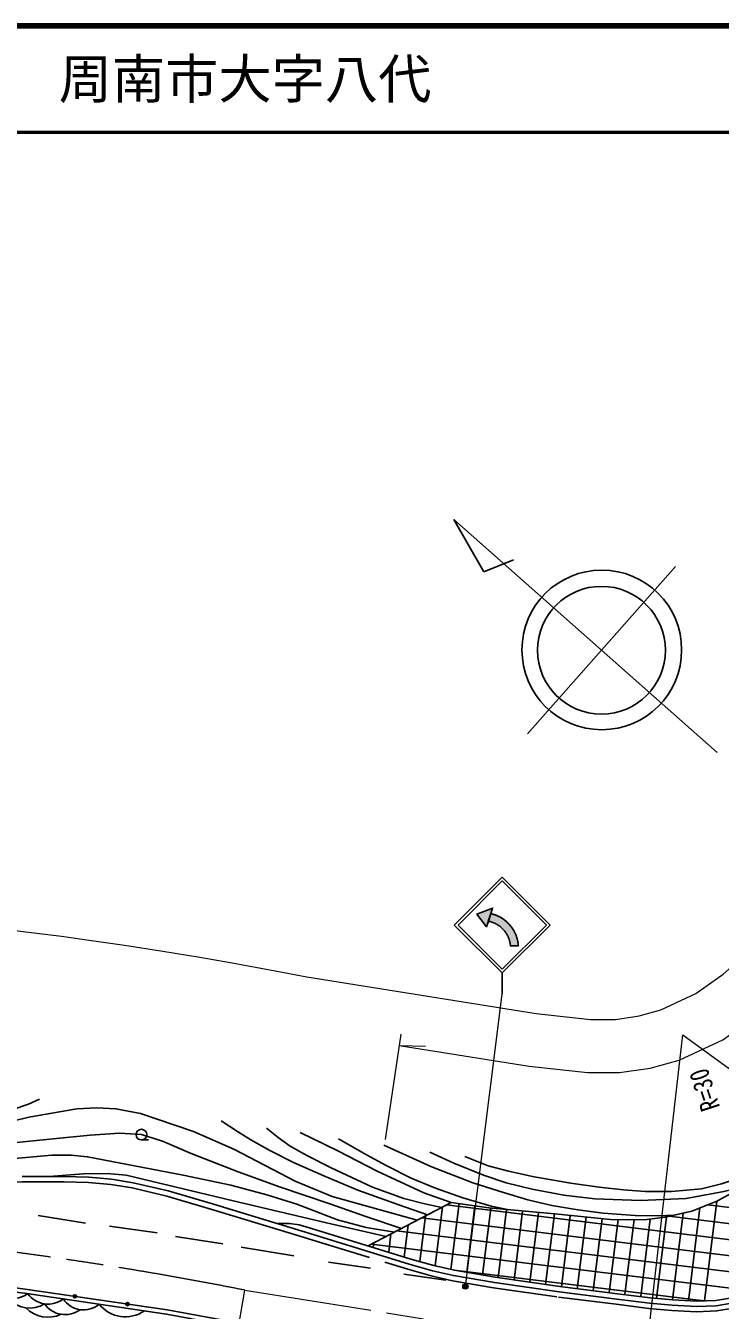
# Model space of a CAD drawing. Units: millimetres at full size, sheet at 1:1000; details may follow other scales. Extents: x 40000 to 680000, y 20000 to 380000.
# Drawn here: x 401924 to 467158, y 259309 to 380000 of the extents above; entities that cross this region are included whole.
import ezdxf
from ezdxf.enums import TextEntityAlignment as Align

# ---------------------------------------------------------------- set-up
doc = ezdxf.new("R2010")
doc.units = ezdxf.units.MM
doc.header["$LTSCALE"] = 1000
doc.linetypes.add('CHAIN', pattern=[18.5, 12, -1.5, 3.5, -1.5])
doc.linetypes.add('DASHED', pattern=[7.5, 6, -1.5])
for name, color, linetype, lineweight in [('M-BGD', 7, 'Continuous', 25), ('M-BMK', 2, 'CHAIN', 13), ('M-BMK-SRVR', 3, 'Continuous', 25), ('M-STR-HTXT', 7, 'Continuous', 13), ('M-STR-STRC', 7, 'Continuous', 25), ('M-TTL', 2, 'Continuous', 140), ('M-TTL-LINE', 7, 'Continuous', 50)]:
    doc.layers.add(name, color=color, linetype=linetype, lineweight=lineweight)
doc.layers.add('M-TTL-TXT', color=7, linetype='Continuous')
doc.styles.add('ＭＳ ゴシック', font='')
doc.styles.get('ＭＳ ゴシック').set_extended_font_data('MS Gothic')

msp = doc.modelspace()

# ---------------------------------------------------------------- hatches: boundary and pattern name
at = {"layer": 'M-BGD'}
for points in [[(406393, 260643, -1), (406690, 260600, -1)], [(411340, 259916, -1), (411636, 259872, -1)]]:
    msp.add_hatch(color=256, dxfattribs=at).paths.add_polyline_path(points)
at = {"layer": 'M-STR-HTXT'}
msp.add_hatch(color=256, dxfattribs=at).paths.add_polyline_path([(442967, 261588, -0.41421), (443257, 261791, -0.41421), (443459, 261501, -1)])
at = {"layer": 'M-STR-STRC'}
for points in [[(445601, 296578), (445767, 297098), (444297, 296534), (445208, 295349), (445374, 295869), (445374, 295869)], [(445605, 296591), (445605, 296591), (445767, 297098), (444297, 296534), (445208, 295349), (445374, 295869), (445374, 295869)], [(447506, 295367), (447470, 295412), (447433, 295457), (447395, 295502), (447357, 295545), (447318, 295588), (447278, 295631), (447238, 295672), (447197, 295713), (447155, 295753), (447112, 295793), (447069, 295831), (447025, 295869), (446980, 295907), (446935, 295943), (446889, 295979), (446843, 296013), (446796, 296047), (446748, 296080), (446700, 296113), (446651, 296144), (446602, 296175), (446552, 296204), (446501, 296233), (446450, 296261), (446399, 296288), (446347, 296315), (446295, 296340), (446242, 296364), (446189, 296388), (446136, 296410), (446082, 296432), (446027, 296452), (445973, 296472), (445918, 296491), (445862, 296508), (445807, 296525), (445751, 296541), (445695, 296556), (445638, 296570), (445601, 296578), (445374, 295869), (445378, 295868), (445422, 295858), (445466, 295849), (445510, 295838), (445554, 295826), (445597, 295814), (445640, 295801), (445683, 295787), (445726, 295773), (445769, 295757), (445811, 295741), (445853, 295725), (445894, 295707), (445936, 295689), (445977, 295670), (446017, 295651), (446058, 295630), (446097, 295609), (446137, 295588), (446176, 295565), (446215, 295542), (446253, 295518), (446291, 295494), (446329, 295469), (446366, 295443), (446403, 295417), (446439, 295390), (446474, 295362), (446510, 295334), (446544, 295305), (446578, 295276), (446612, 295245), (446645, 295215), (446678, 295184), (446710, 295152), (446741, 295120), (446772, 295087), (446803, 295053), (446832, 295019), (446861, 294985), (446890, 294950), (446918, 294914), (446945, 294879), (446972, 294842), (446998, 294805), (447023, 294768), (447048, 294730), (447072, 294692), (447096, 294653), (447118, 294614), (447140, 294575), (447162, 294535), (447182, 294495), (447202, 294455), (447222, 294414), (447240, 294373), (447258, 294331), (447275, 294290), (447291, 294247), (447307, 294205), (447322, 294163), (447336, 294120), (447349, 294077), (447362, 294033), (447374, 293990), (447385, 293946), (447395, 293902), (447405, 293858), (447414, 293814), (447422, 293769), (447429, 293725), (447435, 293680), (447441, 293635), (447446, 293590), (447450, 293546), (448193, 293547), (448189, 293605), (448184, 293662), (448178, 293720), (448170, 293778), (448162, 293835), (448153, 293893), (448142, 293950), (448131, 294007), (448119, 294063), (448106, 294120), (448091, 294176), (448076, 294232), (448060, 294288), (448043, 294344), (448025, 294399), (448005, 294454), (447985, 294508), (447964, 294562), (447942, 294616), (447920, 294669), (447896, 294722), (447871, 294775), (447845, 294827), (447819, 294879), (447791, 294930), (447763, 294980), (447734, 295031), (447704, 295080), (447673, 295129), (447641, 295178), (447608, 295226), (447575, 295273), (447541, 295320)]]:
    msp.add_hatch(color=256, dxfattribs=at).paths.add_polyline_path(points)

# ---------------------------------------------------------------- linework, layer by layer
at = {"layer": 'M-BGD'}
for p, q in [((412793, 275317), (413459, 275317)), ((441440, 269209), (478083, 264709)), ((442623, 269334), (441863, 263143)), ((466831, 269561), (465681, 260199)), ((465966, 269220), (481075, 267365)), ((439458, 268173), (438931, 263885)), ((439099, 267985), (476174, 263433)), ((441073, 269016), (440393, 263481)), ((444107, 269115), (443340, 262869)), ((445593, 268906), (444820, 262614)), ((447087, 268770), (446301, 262366)), ((448582, 268634), (447786, 262152)), ((450077, 268498), (449271, 261938)), ((451571, 268363), (450756, 261723)), ((453065, 268219), (452241, 261512)), ((454558, 268075), (453730, 261330)), ((462117, 268094), (461176, 260428)), ((462364, 268151), (479657, 266027)), ((463672, 268450), (462669, 260285)), ((465243, 268935), (464171, 260207)), ((436757, 266761), (473767, 262217)), ((437843, 267329), (437472, 264311)), ((456052, 267930), (455219, 261147)), ((457552, 267838), (456708, 260965)), ((459062, 267827), (458197, 260781)), ((460580, 267887), (459685, 260596)), ((434415, 265537), (470755, 261075)), ((434613, 265641), (434560, 265209)), ((436228, 266485), (436016, 264760)), ((442159, 263075), (465611, 260196))]:
    msp.add_line(p, q, dxfattribs=at)
for points in [[(434074, 265359), (441887, 269442), (445405, 268923), (451605, 268360), (456849, 267854), (458490, 267817), (460267, 267847), (461976, 268062), (464473, 268633), (466822, 269556), (470693, 271675), (475751, 274681), (481554, 279092), (497072, 295261), (503894, 303167), (518541, 322211), (522305, 327251)], [(391675, 262611), (392968, 262487), (401872, 261309), (415215, 259346), (423216, 257873), (450219, 252856), (454463, 252030), (457398, 251698), (460876, 251519), (465150, 251403), (468849, 251566), (471492, 251896), (474247, 252683), (476721, 253695), (479214, 255025), (481752, 256656), (484704, 258995), (488150, 262241), (491356, 265753), (498184, 273703), (520509, 301651), (533390, 318139)], [(382410, 274832), (387604, 275662), (390888, 276097), (394212, 276719), (397255, 277337), (400721, 278168), (402174, 278666), (403220, 279161)], [(382880, 274259), (385582, 274338), (388843, 274732), (394977, 275813), (398997, 276665), (402203, 277450), (406738, 278238), (408619, 278341), (410392, 278241), (412712, 277802), (417677, 276120), (421520, 274408), (427222, 271448), (430705, 270011), (438699, 267776)], [(420275, 277116), (421823, 276096), (423074, 275317), (424841, 274315), (427065, 273199), (429936, 271941), (433103, 270593), (436869, 269265), (439671, 268284)], [(424534, 276418), (425621, 275558), (426775, 274743), (428378, 273813), (430606, 272706), (434495, 270893), (437425, 269813), (439410, 269312), (440997, 268977)], [(383681, 273281), (385559, 273300), (387888, 273476), (390832, 273955), (396605, 274634), (405144, 275476), (407965, 275778), (410725, 275957), (412793, 275817), (414773, 275211), (417472, 274045), (421867, 272312), (425748, 270922), (430498, 269306), (433857, 268132), (437218, 267002)], [(427705, 276000), (431253, 274285), (434918, 272380), (439312, 270358), (441887, 269442)], [(431309, 275422), (433930, 273901), (435773, 272902), (438115, 271728), (440407, 270790), (442964, 269882), (445645, 269090), (447338, 268747)], [(435548, 274817), (439957, 272805), (443905, 271272), (446799, 270380), (449081, 269702), (451321, 269142), (453771, 268741), (456149, 268448), (459172, 268211), (461384, 268178), (462786, 268247)], [(439891, 274156), (442146, 273122), (444922, 271990), (447040, 271287), (449492, 270692), (452457, 270123), (455362, 269790), (459672, 269639), (463961, 269825), (467490, 270473), (469282, 270903)], [(436554, 266655), (433897, 267101), (431218, 267808), (427385, 269294), (424584, 270143), (421176, 271066), (416705, 272014), (407731, 273732), (406202, 273872), (404379, 273872), (394537, 273023), (392441, 272665), (390879, 272539), (388880, 272495), (386762, 272495), (384243, 272595)], [(443156, 273765), (445368, 272878), (447280, 272382), (449681, 271863), (453111, 271252), (455775, 270872), (458065, 270635), (460099, 270476), (462576, 270476), (465384, 270707), (467268, 271194), (469332, 271886), (474103, 273701)], [(401589, 271875), (405534, 271875), (407854, 271814), (409996, 271618), (412013, 271293), (415301, 270520), (419460, 269298), (428621, 266517), (437948, 263641), (440140, 263026), (442095, 262577), (445942, 261913), (452020, 261036), (457444, 260371), (460502, 259991), (462653, 259784), (464926, 259667), (466784, 259744), (469846, 260255)], [(404122, 271875), (407357, 272141), (409568, 272165), (411368, 271990), (421291, 269627), (430169, 267517), (435782, 266252)], [(392696, 271079), (393379, 271071), (401599, 271375), (405527, 271375), (407824, 271315), (409934, 271121), (411916, 270803), (415173, 270036), (419317, 268819), (427580, 266310)], [(425509, 267462), (426688, 267451), (427621, 267347), (428767, 266995), (438089, 264121), (440264, 263511), (442194, 263067), (446020, 262407), (452086, 261531), (457506, 260867), (460557, 260488), (462690, 260283), (464929, 260168), (466732, 260242), (469727, 260742)], [(391716, 261969), (392907, 261928), (401817, 260912), (415150, 258951), (423143, 257480), (436598, 254980), (444213, 253349)]]:
    msp.add_lwpolyline(points, dxfattribs=at)
at = {"layer": 'M-BGD', "linetype": 'DASHED'}
msp.add_lwpolyline([(427580, 266310), (428475, 266038), (437807, 263162), (440017, 262541), (441997, 262087), (445864, 261419), (451954, 260540), (457383, 259874), (460448, 259493), (462617, 259286), (464924, 259167), (466836, 259245), (469965, 259768), (472174, 260485), (474104, 261268), (476392, 262383), (478448, 263711), (480427, 265368), (483214, 268020), (485946, 271057), (492714, 279116), (508601, 298192), (520026, 312195), (528055, 322543)], dxfattribs=at)
at = {"layer": 'M-BGD'}
for centre, radius in [((412793, 275817), 500), ((406541, 260622), 150), ((411488, 259894), 150)]:
    msp.add_circle(centre, radius, dxfattribs=at)
for centre, radius, start, end in [((400656, 262996), 2585, 222.07833, 304.572), ((404030, 262240), 2350, 215.73013, 307.5313), ((402310, 262038), 2531, 219.47129, 303.005), ((404014, 261598), 2936, 224.62058, 294.79813), ((405624, 261259), 2357, 214.77516, 306.69278), ((407363, 261613), 2268, 213.04288, 310.21854), ((411282, 261838), 3140, 218.56529, 304.69613)]:
    msp.add_arc(centre, radius, start, end, dxfattribs=at)
at = {"layer": 'M-BMK'}
msp.add_line((422491, 261206), (460202, 255169), dxfattribs=at)
for centre, radius, start, end in [((356381, -72305), 340000, 78.78784, 86.33538), ((463617, 284974), 30000, 263.46459, 324.28576)]:
    msp.add_arc(centre, radius, start, end, dxfattribs=at)
at = {"layer": 'M-BMK-SRVR'}
for p, q in [((466855, 311712), (442126, 333608)), ((442126, 333608), (444950, 328695)), ((444950, 328695), (447736, 329810)), ((449038, 313463), (462959, 329186))]:
    msp.add_line(p, q, dxfattribs=at)
for centre, radius in [((456027, 321356), 7500), ((455999, 321324), 6000)]:
    msp.add_circle(centre, radius, dxfattribs=at)
at = {"layer": 'M-STR-HTXT'}
for p, q in [((443213, 261544), (446673, 289000)), ((435706, 275366), (437171, 285262)), ((437012, 284184), (439466, 284139)), ((419013, 240209), (422491, 261206))]:
    msp.add_line(p, q, dxfattribs=at)
for points in [[(398607, 295278), (401931, 294881), (405288, 294449), (408318, 294032), (411218, 293609), (414801, 293054), (418272, 292482), (421325, 291951), (425340, 291212), (428324, 290634), (449860, 287198), (454954, 286643), (457310, 286643), (459534, 286973), (461560, 287533), (464874, 289067), (467412, 290897), (469291, 292562), (471285, 294501), (507653, 339296)], [(437012, 284184), (449195, 282241), (454682, 281643), (457679, 281643), (460571, 282072), (463288, 282823), (467409, 284731), (470540, 286988), (472694, 288897), (474982, 291122), (511515, 336121)], [(460202, 255169), (463654, 285189), (487975, 267462)]]:
    msp.add_lwpolyline(points, dxfattribs=at)
msp.add_circle((443213, 261544), 250, dxfattribs=at)
at = {"layer": 'M-STR-STRC'}
for p, q in [((442173, 295500), (446673, 300000)), ((442527, 295500), (446673, 299647)), ((451174, 295500), (446673, 300000)), ((450820, 295500), (446673, 299647)), ((445767, 297098), (444297, 296534)), ((445208, 295349), (445767, 297098)), ((444297, 296534), (445208, 295349)), ((442173, 295500), (446673, 291000)), ((442527, 295500), (446673, 291353)), ((446673, 291353), (450820, 295500)), ((446674, 291000), (451174, 295500)), ((448193, 293547), (447450, 293546)), ((446673, 291000), (446673, 289000)), ((403089, 268211), (407532, 267496)), ((409806, 267221), (414261, 266588)), ((415988, 266232), (420439, 265568)), ((422162, 265232), (427095, 264415)), ((430354, 263825), (434315, 263270)), ((437439, 262710), (441396, 262129))]:
    msp.add_line(p, q, dxfattribs=at)
for points in [[(445767, 297098), (444297, 296534), (445208, 295349)], [(445767, 297098), (444297, 296534), (445208, 295349)], [(445601, 296578), (445767, 297098), (444297, 296534), (445208, 295349), (445374, 295869)], [(445601, 296578), (445374, 295869), (445374, 295869), (445378, 295868), (445422, 295858), (445466, 295849), (445510, 295838), (445554, 295826), (445597, 295814), (445640, 295801), (445683, 295787), (445726, 295773), (445769, 295757), (445811, 295741), (445853, 295725), (445894, 295707), (445936, 295689), (445977, 295670), (446017, 295651), (446058, 295630), (446097, 295609), (446137, 295588), (446176, 295565), (446215, 295542), (446253, 295518), (446291, 295494), (446329, 295469), (446366, 295443), (446403, 295417), (446439, 295390), (446474, 295362), (446510, 295334), (446544, 295305), (446578, 295276), (446612, 295245), (446645, 295215), (446678, 295184), (446710, 295152), (446741, 295120), (446772, 295087), (446803, 295053), (446832, 295019), (446861, 294985), (446890, 294950), (446918, 294914), (446945, 294879), (446972, 294842), (446998, 294805), (447023, 294768), (447048, 294730), (447072, 294692), (447096, 294653), (447118, 294614), (447140, 294575), (447162, 294535), (447182, 294495), (447202, 294455), (447222, 294414), (447240, 294373), (447258, 294331), (447275, 294290), (447291, 294247), (447307, 294205), (447322, 294163), (447336, 294120), (447349, 294077), (447362, 294033), (447374, 293990), (447385, 293946), (447395, 293902), (447405, 293858), (447414, 293814), (447422, 293769), (447429, 293725), (447435, 293680), (447441, 293635), (447446, 293590), (447450, 293546), (447450, 293546), (448193, 293547), (448193, 293547), (448189, 293605), (448184, 293662), (448178, 293720), (448170, 293778), (448162, 293835), (448153, 293893), (448142, 293950), (448131, 294007), (448119, 294063), (448106, 294120), (448091, 294176), (448076, 294232), (448060, 294288), (448043, 294344), (448025, 294399), (448005, 294454), (447985, 294508), (447964, 294562), (447942, 294616), (447920, 294669), (447896, 294722), (447871, 294775), (447845, 294827), (447819, 294879), (447791, 294930), (447763, 294980), (447734, 295031), (447704, 295080), (447673, 295129), (447641, 295178), (447608, 295226), (447575, 295273), (447541, 295320), (447506, 295367), (447470, 295412), (447433, 295457), (447395, 295502), (447357, 295545), (447318, 295588), (447278, 295631), (447238, 295672), (447197, 295713), (447155, 295753), (447112, 295793), (447069, 295831), (447025, 295869), (446980, 295907), (446935, 295943), (446889, 295979), (446843, 296013), (446796, 296047), (446748, 296080), (446700, 296113), (446651, 296144), (446602, 296175), (446552, 296204), (446501, 296233), (446450, 296261), (446399, 296288), (446347, 296315), (446295, 296340), (446242, 296364), (446189, 296388), (446136, 296410), (446082, 296432), (446027, 296452), (445973, 296472), (445918, 296491), (445862, 296508), (445807, 296525), (445751, 296541), (445695, 296556), (445638, 296570)]]:
    msp.add_lwpolyline(points, close=True, dxfattribs=at)
at = {"layer": 'M-TTL'}
msp.add_line((680000, 380000), (40000, 380000), dxfattribs=at)
at = {"layer": 'M-TTL-LINE'}
msp.add_line((40000, 370000), (680000, 370000), dxfattribs=at)

# ---------------------------------------------------------------- texts
at = {"layer": 'M-STR-HTXT', "style": 'ＭＳ ゴシック', "width": 0.8}
msp.add_text('R=30', height=1833, rotation=107.996, dxfattribs=at).set_placement((465046, 281908), align=Align.MIDDLE_RIGHT)
at = {"layer": 'M-TTL-TXT', "style": 'ＭＳ ゴシック'}
msp.add_text('周南市大字八代', height=3666, dxfattribs=at).set_placement((405024, 375000), align=Align.MIDDLE_LEFT)

doc.saveas('drawing.dxf')
